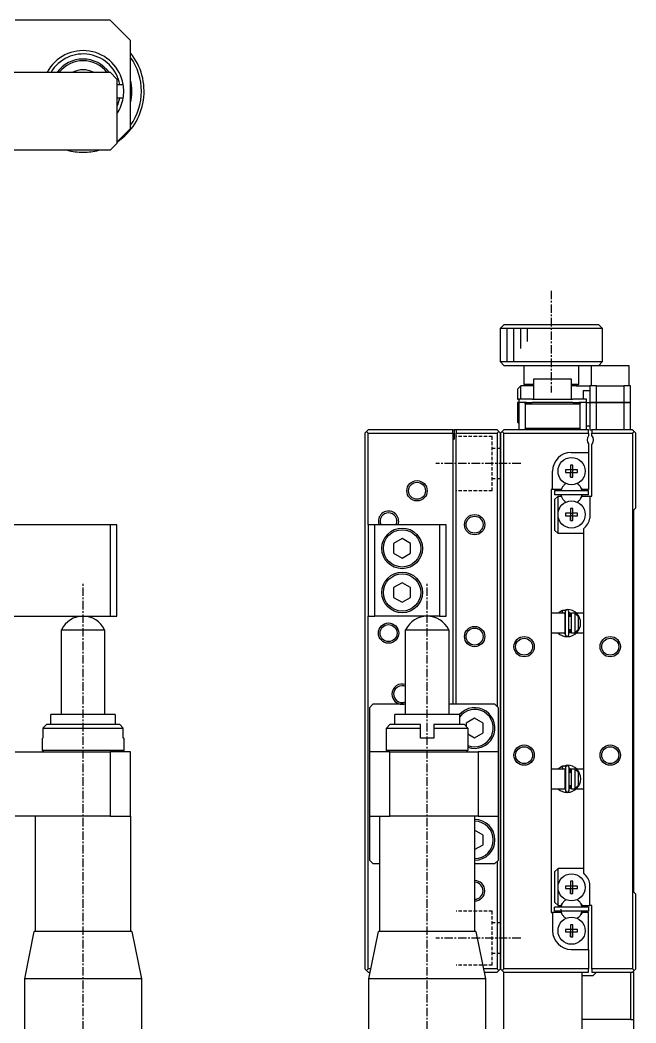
# Model space of a CAD drawing. Extents: x 10 to 534, y -6 to 276.
# Drawn here: x 442.7 to 533.6, y 107.8 to 255.7 of the extents above; entities that cross this region are included whole.
import ezdxf

# ---------------------------------------------------------------- set-up
doc = ezdxf.new("R2010")
doc.units = 0
doc.linetypes.add('CENTER', pattern=[2, 1.25, -0.25, 0.25, -0.25])
doc.linetypes.add('DASHED', pattern=[0.75, 0.5, -0.25])
doc.layers.get('0').update_dxf_attribs({"linetype": 'CONTINUOUS'})
doc.layers.add('CENTER', color=1, linetype='CENTER')

msp = doc.modelspace()

# ---------------------------------------------------------------- linework, layer by layer
at = {"color": 7, "linetype": 'CONTINUOUS'}
for p, q in [((456.03, 255.68), (442.03, 255.68)), ((456.03, 255.68), (459.03, 252.68)), ((459.03, 239.68), (459.03, 252.68)), ((435.03, 247.98), (456.03, 247.98)), ((456.03, 247.98), (457.03, 246.98)), ((457.03, 246.98), (457.03, 237.48)), ((457.03, 246.18), (457.44, 246.18)), ((457.44, 246.18), (457.95, 246.18)), ((457.95, 244.18), (457.03, 244.18)), ((457.44, 244.18), (457.03, 244.18)), ((457.95, 244.18), (457.44, 244.18)), ((459.03, 239.68), (457.03, 237.68)), ((457.03, 237.48), (456.03, 236.48)), ((456.03, 236.48), (435.03, 236.48)), ((513.59, 210.25), (514.09, 210.75)), ((513.59, 210.25), (513.59, 210.25)), ((513.59, 210.25), (528.59, 210.25)), ((513.59, 205.25), (513.59, 210.25)), ((528.09, 210.75), (514.09, 210.75)), ((514.09, 210.75), (514.09, 210.75)), ((528.09, 210.75), (528.59, 210.25)), ((528.59, 210.25), (528.59, 205.25)), ((528.59, 205.25), (513.59, 205.25)), ((514.09, 204.75), (513.59, 205.25)), ((514.09, 204.75), (527.04, 204.75)), ((514.09, 204.75), (517.09, 204.75)), ((517.09, 204.75), (525.09, 204.75)), ((517.09, 204.75), (525.09, 204.75)), ((517.09, 201.95), (517.09, 204.75)), ((525.09, 204.75), (527.04, 204.75)), ((525.09, 204.75), (525.09, 201.95)), ((527.04, 204.75), (532.54, 204.75)), ((527.04, 201.75), (527.04, 204.75)), ((528.59, 205.25), (528.09, 204.75)), ((532.54, 204.75), (532.54, 201.75)), ((518.54, 202.75), (524.04, 202.75)), ((518.54, 199.75), (518.54, 202.75)), ((524.04, 202.75), (524.04, 199.75)), ((516.59, 201.75), (516.09, 201.25)), ((516.09, 201.25), (516.09, 199.75)), ((516.59, 199.75), (516.59, 201.75)), ((518.54, 201.75), (516.59, 201.75)), ((518.54, 201.95), (517.09, 201.95)), ((517.29, 201.75), (517.09, 201.95)), ((525.09, 201.95), (524.04, 201.95)), ((524.79, 201.75), (524.04, 201.75)), ((524.79, 201.75), (526.79, 201.75)), ((525.09, 201.95), (524.89, 201.75)), ((526.79, 201.75), (526.79, 199.25)), ((527.79, 201.75), (526.79, 201.75)), ((527.79, 199.25), (527.79, 201.75)), ((527.79, 201.75), (531.79, 201.75)), ((531.79, 201.75), (531.79, 199.25)), ((532.79, 201.75), (531.79, 201.75)), ((532.79, 199.25), (532.79, 201.75)), ((516.09, 199.75), (516.29, 199.75)), ((516.29, 199.75), (516.29, 199.25)), ((518.29, 199.75), (516.29, 199.75)), ((518.29, 199.75), (524.29, 199.75)), ((526.29, 199.75), (524.29, 199.75)), ((525.79, 201.05), (525.79, 199.75)), ((525.79, 201.05), (526.79, 201.05)), ((526.29, 199.25), (526.29, 199.75)), ((516.09, 199.25), (516.09, 196.35)), ((516.29, 199.25), (516.09, 199.25)), ((517.09, 199.25), (516.29, 199.25)), ((516.29, 199.25), (516.29, 195.25)), ((517.09, 199.25), (517.29, 199.05)), ((517.42, 199.25), (517.09, 199.25)), ((517.09, 199.25), (517.42, 199.25)), ((517.29, 195.45), (517.29, 199.05)), ((517.29, 199.05), (525.29, 199.05)), ((517.42, 199.25), (518.29, 199.25)), ((522.59, 199.25), (518.29, 199.25)), ((524.29, 199.25), (522.59, 199.25)), ((524.29, 199.25), (525.16, 199.25)), ((525.49, 199.25), (525.16, 199.25)), ((525.16, 199.25), (525.49, 199.25)), ((525.29, 199.05), (525.49, 199.25)), ((525.29, 199.05), (525.29, 195.45)), ((526.29, 199.25), (525.49, 199.25)), ((526.29, 195.25), (526.29, 199.25)), ((526.29, 199.25), (526.79, 199.25)), ((526.79, 199.25), (527.79, 199.25)), ((527.79, 199.25), (526.79, 199.25)), ((526.79, 199.25), (526.79, 195.25)), ((531.79, 199.25), (527.79, 199.25)), ((527.79, 195.25), (527.79, 199.25)), ((527.79, 199.25), (531.79, 199.25)), ((531.79, 199.25), (532.79, 199.25)), ((532.79, 199.25), (531.79, 199.25)), ((531.79, 199.25), (531.79, 195.25)), ((532.79, 195.25), (532.79, 199.25)), ((516.09, 196.35), (516.29, 196.15)), ((517.29, 195.45), (517.09, 195.25)), ((525.29, 195.45), (517.29, 195.45)), ((525.49, 195.25), (525.29, 195.45)), ((526.29, 195.85), (526.79, 195.85)), ((493.59, 194.75), (493.84, 195)), ((493.59, 194.75), (493.59, 115.75)), ((494.09, 195.25), (493.84, 195)), ((493.84, 195), (494.09, 194.75)), ((506.59, 195.25), (494.09, 195.25)), ((494.09, 194.75), (506.59, 194.75)), ((494.09, 181.25), (494.09, 194.75)), ((506.59, 194.75), (506.59, 195.25)), ((506.59, 195.25), (506.79, 195.25)), ((506.59, 194.75), (506.59, 154.75)), ((506.59, 193.85), (506.79, 193.85)), ((506.79, 195.25), (506.79, 193.85)), ((507.09, 195.25), (506.79, 195.25)), ((513.09, 195.25), (507.09, 195.25)), ((507.09, 195.25), (507.09, 194.75)), ((507.09, 154.75), (507.09, 194.75)), ((507.09, 194.75), (513.09, 194.75)), ((513.34, 195), (513.09, 195.25)), ((513.34, 195), (513.09, 194.75)), ((513.09, 194.75), (513.09, 154.45)), ((513.59, 194.75), (513.34, 195)), ((513.59, 194.75), (513.84, 195)), ((513.59, 194.75), (513.59, 115.75)), ((513.59, 115.75), (513.59, 194.75)), ((514.09, 195.25), (513.84, 195)), ((513.84, 195), (514.09, 194.75)), ((526.59, 195.25), (514.09, 195.25)), ((514.09, 194.75), (526.59, 194.75)), ((514.09, 115.75), (514.09, 194.75)), ((526.59, 194.75), (526.59, 195.25)), ((526.59, 194.75), (526.59, 194.35)), ((526.79, 195.25), (527.09, 195.25)), ((533.09, 195.25), (527.09, 195.25)), ((527.09, 195.25), (527.09, 194.75)), ((527.09, 194.75), (533.09, 194.75)), ((527.09, 194.41), (527.09, 194.75)), ((533.09, 195.25), (533.34, 195)), ((533.09, 194.75), (533.34, 195)), ((533.09, 194.75), (533.09, 115.75)), ((533.34, 195), (533.59, 194.75)), ((533.59, 183.75), (533.59, 194.75)), ((526.59, 193.15), (526.59, 191.9)), ((527.09, 185.45), (527.09, 193.09)), ((524.04, 191.9), (526.59, 191.9)), ((526.59, 191.9), (526.59, 186.45)), ((523.91, 190.04), (523.91, 189.33)), ((524.27, 190.04), (523.91, 190.04)), ((523.91, 190.04), (523.91, 189.33)), ((524.27, 189.33), (524.27, 190.04)), ((521.29, 186.45), (521.29, 189.15)), ((523.2, 189.33), (523.2, 188.97)), ((523.91, 189.33), (523.2, 189.33)), ((523.2, 188.97), (523.91, 188.97)), ((523.92, 189.32), (523.91, 189.33)), ((523.92, 188.98), (523.91, 188.97)), ((523.91, 188.97), (523.91, 188.26)), ((523.91, 188.26), (523.91, 188.97)), ((523.91, 188.26), (524.27, 188.26)), ((524.26, 189.32), (523.92, 189.32)), ((523.92, 189.32), (523.92, 188.98)), ((523.92, 188.98), (524.26, 188.98)), ((524.26, 189.32), (524.27, 189.33)), ((524.26, 188.98), (524.26, 189.32)), ((524.26, 188.98), (524.27, 188.97)), ((524.97, 189.33), (524.27, 189.33)), ((524.27, 188.97), (524.97, 188.97)), ((524.27, 188.26), (524.27, 188.97)), ((524.97, 188.97), (524.97, 189.33)), ((521.09, 186.45), (521.09, 124.05)), ((521.29, 186.45), (521.09, 186.45)), ((522.54, 186.45), (521.29, 186.45)), ((522.71, 186.74), (522.54, 186.45)), ((525.63, 186.45), (525.46, 186.74)), ((526.59, 186.45), (525.63, 186.45)), ((526.59, 186.25), (521.59, 186.25)), ((521.59, 186.25), (521.59, 185.65)), ((522.53, 186.25), (521.59, 186.25)), ((526.59, 185.65), (521.59, 185.65)), ((522.09, 185.45), (521.59, 184.95)), ((521.59, 184.95), (521.59, 180.45)), ((522.09, 185.45), (522.54, 185.45)), ((522.09, 182.75), (522.09, 185.45)), ((522.53, 186.25), (522.44, 186.25)), ((522.53, 186.25), (522.44, 186.25)), ((522.53, 186.25), (522.44, 186.25)), ((522.53, 186.25), (522.44, 186.25)), ((522.53, 186.25), (522.44, 186.25)), ((522.53, 186.25), (522.44, 186.25)), ((522.53, 186.25), (522.44, 186.25)), ((522.53, 186.25), (522.44, 186.25)), ((525.74, 186.25), (522.44, 186.25)), ((522.53, 186.25), (522.44, 186.25)), ((522.53, 186.25), (522.44, 186.25)), ((522.53, 186.25), (522.44, 186.25)), ((522.53, 186.25), (522.44, 186.25)), ((522.53, 186.25), (522.44, 186.25)), ((522.53, 186.25), (522.44, 186.25)), ((522.53, 186.25), (522.44, 186.25)), ((522.54, 185.45), (522.71, 185.16)), ((525.46, 185.16), (525.63, 185.45)), ((525.63, 185.45), (526.79, 185.45)), ((525.74, 186.25), (525.65, 186.25)), ((525.74, 186.25), (525.65, 186.25)), ((525.74, 186.25), (525.65, 186.25)), ((525.74, 186.25), (525.65, 186.25)), ((525.74, 186.25), (525.65, 186.25)), ((525.74, 186.25), (525.65, 186.25)), ((525.74, 186.25), (525.65, 186.25)), ((525.74, 186.25), (525.65, 186.25)), ((525.74, 186.25), (525.65, 186.25)), ((525.74, 186.25), (525.65, 186.25)), ((525.74, 186.25), (525.65, 186.25)), ((525.74, 186.25), (525.65, 186.25)), ((525.74, 186.25), (525.65, 186.25)), ((525.74, 186.25), (525.65, 186.25)), ((525.74, 186.25), (525.65, 186.25)), ((525.74, 186.25), (525.65, 186.25)), ((526.59, 186.25), (525.65, 186.25)), ((525.74, 186.25), (525.65, 186.25)), ((525.74, 186.25), (525.65, 186.25)), ((525.74, 186.25), (525.65, 186.25)), ((525.74, 186.25), (525.65, 186.25)), ((525.74, 186.25), (525.65, 186.25)), ((525.74, 186.25), (525.65, 186.25)), ((525.74, 186.25), (525.65, 186.25)), ((525.74, 186.25), (525.65, 186.25)), ((525.74, 186.25), (525.65, 186.25)), ((525.74, 186.25), (525.65, 186.25)), ((525.74, 186.25), (525.65, 186.25)), ((525.74, 186.25), (525.65, 186.25)), ((525.74, 186.25), (525.65, 186.25)), ((525.74, 186.25), (525.65, 186.25)), ((525.74, 186.25), (525.65, 186.25)), ((526.59, 185.65), (526.59, 186.25)), ((526.79, 185.45), (526.79, 182.23)), ((526.79, 185.45), (527.09, 185.45)), ((523.91, 183.64), (523.91, 182.93)), ((524.27, 183.64), (523.91, 183.64)), ((523.91, 183.64), (523.91, 182.93)), ((524.27, 182.93), (524.27, 183.64)), ((533.59, 183.75), (533.24, 183.4)), ((522.09, 179.95), (522.09, 182.75)), ((523.2, 182.93), (523.2, 182.57)), ((523.91, 182.93), (523.2, 182.93)), ((523.2, 182.57), (523.91, 182.57)), ((523.92, 182.92), (523.91, 182.93)), ((523.92, 182.58), (523.91, 182.57)), ((523.91, 182.57), (523.91, 181.86)), ((523.91, 181.86), (523.91, 182.57)), ((524.26, 182.92), (523.92, 182.92)), ((523.92, 182.92), (523.92, 182.58)), ((523.92, 182.58), (524.26, 182.58)), ((524.26, 182.92), (524.27, 182.93)), ((524.26, 182.58), (524.26, 182.92)), ((524.26, 182.58), (524.27, 182.57)), ((524.97, 182.93), (524.27, 182.93)), ((524.27, 182.57), (524.97, 182.57)), ((524.27, 181.86), (524.27, 182.57)), ((524.97, 182.57), (524.97, 182.93)), ((533.24, 183.4), (533.24, 127.1)), ((456.03, 181.25), (435.03, 181.25)), ((457.03, 181.25), (456.03, 181.25)), ((456.03, 181.25), (456.03, 167.75)), ((457.03, 167.75), (457.03, 181.25)), ((494.09, 181.25), (494.09, 167.75)), ((495.09, 181.25), (494.09, 181.25)), ((495.09, 167.75), (495.09, 181.25)), ((504.59, 181.25), (495.09, 181.25)), ((504.59, 181.25), (504.59, 167.75)), ((505.59, 181.25), (504.59, 181.25)), ((505.59, 167.75), (505.59, 181.25)), ((523.91, 181.86), (524.27, 181.86)), ((525.89, 129.83), (525.89, 180.67)), ((499.09, 179.19), (497.84, 178.47)), ((500.34, 178.47), (499.09, 179.19)), ((521.59, 180.45), (522.09, 179.95)), ((525.89, 179.95), (522.09, 179.95)), ((497.84, 178.47), (497.84, 177.03)), ((500.34, 177.03), (500.34, 178.47)), ((497.84, 177.03), (499.09, 176.31)), ((499.09, 176.31), (500.34, 177.03)), ((499.09, 172.69), (497.84, 171.97)), ((497.84, 171.97), (497.84, 170.53)), ((500.34, 171.97), (499.09, 172.69)), ((500.34, 170.53), (500.34, 171.97)), ((497.84, 170.53), (499.09, 169.81)), ((499.09, 169.81), (500.34, 170.53)), ((522.65, 168.57), (523.4, 168.73)), ((435.03, 167.75), (456.03, 167.75)), ((456.03, 167.75), (457.03, 167.75)), ((494.09, 167.75), (495.09, 167.75)), ((494.09, 115.75), (494.09, 167.75)), ((504.59, 167.75), (495.09, 167.75)), ((504.59, 167.75), (505.59, 167.75)), ((521.09, 168.25), (523.09, 168.25)), ((522.13, 168.25), (522.66, 168.58)), ((522.62, 168.56), (522.65, 168.57)), ((522.65, 168.57), (522.76, 168.25)), ((522.66, 168.58), (522.69, 168.59)), ((522.66, 168.58), (522.66, 168.58)), ((522.66, 168.58), (522.66, 168.57)), ((522.66, 168.57), (522.66, 168.57)), ((522.66, 168.57), (522.66, 168.57)), ((522.66, 168.57), (522.66, 168.56)), ((522.66, 168.56), (522.66, 168.55)), ((522.66, 168.55), (522.66, 168.55)), ((522.66, 168.55), (522.66, 168.54)), ((522.66, 168.54), (522.66, 168.53)), ((522.66, 168.53), (522.67, 168.52)), ((522.67, 168.52), (522.67, 168.5)), ((522.67, 168.5), (522.67, 168.49)), ((522.67, 168.49), (522.68, 168.48)), ((522.68, 168.48), (522.68, 168.46)), ((522.68, 168.46), (522.69, 168.45)), ((522.69, 168.59), (522.73, 168.6)), ((522.69, 168.45), (522.69, 168.44)), ((522.69, 168.44), (522.7, 168.42)), ((522.7, 168.42), (522.7, 168.4)), ((522.7, 168.4), (522.71, 168.39)), ((522.71, 168.39), (522.72, 168.37)), ((522.72, 168.37), (522.72, 168.36)), ((522.72, 168.36), (522.73, 168.34)), ((522.73, 168.6), (522.76, 168.61)), ((522.73, 168.34), (522.74, 168.32)), ((522.74, 168.32), (522.74, 168.31)), ((522.74, 168.31), (522.75, 168.29)), ((522.75, 168.29), (522.76, 168.28)), ((522.76, 168.61), (522.8, 168.62)), ((522.76, 168.28), (522.76, 168.26)), ((522.76, 168.26), (522.77, 168.25)), ((522.8, 168.62), (522.83, 168.62)), ((522.83, 168.62), (522.87, 168.63)), ((522.87, 168.63), (522.9, 168.63)), ((522.9, 168.63), (522.94, 168.63)), ((522.94, 168.63), (522.97, 168.63)), ((522.97, 168.63), (523.01, 168.63)), ((523.01, 168.63), (523.04, 168.62)), ((523.04, 168.62), (523.08, 168.62)), ((523.08, 168.62), (523.11, 168.61)), ((523.09, 168.25), (523.09, 165.25)), ((523.21, 167.91), (523.09, 168.14)), ((523.09, 167.75), (523.21, 167.75)), ((523.11, 168.61), (523.15, 168.6)), ((523.15, 168.6), (523.18, 168.59)), ((523.18, 168.59), (523.22, 168.58)), ((523.21, 164.96), (523.21, 168.51)), ((523.22, 168.58), (523.22, 168.57)), ((523.66, 168.51), (523.66, 164.96)), ((524.09, 168.14), (523.66, 168.27)), ((523.66, 167.75), (524.09, 167.75)), ((523.89, 167.75), (523.89, 168.21)), ((524.09, 165.25), (524.09, 168.25)), ((524.09, 168.25), (524.59, 168.25)), ((524.59, 168.25), (524.59, 168.2)), ((524.59, 168.2), (524.59, 165.3)), ((525.09, 167.67), (524.59, 168.2)), ((524.73, 168.25), (525.89, 168.25)), ((525.09, 165.83), (525.09, 167.67)), ((448.85, 165.75), (455.2, 165.75)), ((448.85, 153.25), (448.85, 165.75)), ((455.2, 165.75), (455.2, 153.25)), ((499.61, 165.75), (505.96, 165.75)), ((499.61, 153.25), (499.61, 165.75)), ((505.96, 165.75), (505.96, 153.25)), ((523.21, 165.75), (523.09, 165.75)), ((524.09, 165.75), (523.66, 165.75)), ((523.89, 165.25), (523.89, 165.75)), ((524.59, 165.3), (525.09, 165.83)), ((523.09, 165.25), (521.09, 165.25)), ((522.66, 164.89), (522.63, 164.9)), ((522.66, 164.89), (522.66, 164.89)), ((522.66, 164.89), (522.66, 164.89)), ((522.66, 164.89), (522.66, 164.89)), ((522.71, 164.87), (522.66, 164.89)), ((522.72, 164.87), (522.71, 164.87)), ((522.71, 164.87), (522.71, 164.87)), ((522.71, 164.87), (522.71, 164.87)), ((522.71, 164.87), (522.71, 164.87)), ((522.71, 164.87), (522.71, 164.87)), ((522.72, 164.86), (522.72, 164.87)), ((522.72, 164.87), (522.72, 164.87)), ((522.72, 164.87), (522.72, 164.87)), ((522.98, 165.25), (523.08, 165.22)), ((523.08, 165.22), (523.21, 165.2)), ((523.09, 165.33), (523.21, 165.56)), ((524.59, 165.25), (524.09, 165.25)), ((524.59, 165.3), (524.59, 165.25)), ((525.89, 165.25), (524.77, 165.25)), ((524.77, 165.25), (524.77, 165.25)), ((494.29, 154.25), (494.79, 154.75)), ((494.29, 154.25), (494.29, 147.75)), ((499.61, 154.75), (494.79, 154.75)), ((512.79, 154.75), (505.96, 154.75)), ((512.79, 154.75), (513.29, 154.25)), ((513.29, 147.75), (513.29, 154.25)), ((447.58, 153.25), (447.28, 153.25)), ((447.28, 151.75), (447.28, 153.25)), ((452.03, 153.25), (447.58, 153.25)), ((456.48, 153.25), (452.03, 153.25)), ((456.78, 153.25), (456.48, 153.25)), ((456.78, 153.25), (456.78, 151.75)), ((498.34, 153.25), (498.04, 153.25)), ((498.04, 151.75), (498.04, 153.25)), ((507.23, 153.25), (498.34, 153.25)), ((507.54, 153.25), (507.23, 153.25)), ((507.54, 153.25), (507.54, 151.75)), ((509.79, 152.69), (508.54, 151.97)), ((511.04, 151.97), (509.79, 152.69)), ((446.62, 151.75), (446.11, 151.25)), ((446.11, 151.25), (457.95, 151.25)), ((446.11, 151.25), (446.11, 149.75)), ((457.44, 151.75), (446.62, 151.75)), ((447.39, 151.75), (446.62, 151.75)), ((457.44, 151.75), (456.67, 151.75)), ((457.95, 151.25), (457.44, 151.75)), ((457.95, 149.75), (457.95, 151.25)), ((496.79, 151.25), (497.29, 151.75)), ((496.79, 151.25), (501.79, 151.25)), ((496.79, 147.95), (496.79, 151.25)), ((501.79, 151.75), (497.29, 151.75)), ((501.79, 151.25), (501.79, 151.75)), ((501.79, 149.75), (501.79, 151.25)), ((508.29, 151.75), (503.79, 151.75)), ((503.79, 151.75), (503.79, 151.25)), ((503.79, 151.25), (508.79, 151.25)), ((503.79, 151.25), (503.79, 149.75)), ((508.29, 151.75), (508.79, 151.25)), ((508.54, 151.97), (508.54, 151.5)), ((508.79, 151.25), (508.79, 147.95)), ((511.04, 150.53), (511.04, 151.97)), ((446.11, 149.75), (446.03, 149.75)), ((446.11, 149.75), (446.03, 149.75)), ((446.03, 147.95), (446.03, 149.75)), ((458.03, 149.75), (457.95, 149.75)), ((458.03, 149.75), (457.95, 149.75)), ((458.03, 149.75), (458.03, 147.95)), ((503.79, 149.75), (501.79, 149.75)), ((508.79, 150.38), (509.79, 149.81)), ((509.79, 149.81), (511.04, 150.53)), ((458.03, 147.95), (446.03, 147.95)), ((446.23, 147.75), (446.03, 147.95)), ((458.03, 147.95), (457.83, 147.75)), ((502.79, 147.95), (496.79, 147.95)), ((496.99, 147.75), (496.79, 147.95)), ((508.79, 147.95), (502.79, 147.95)), ((508.79, 147.95), (508.59, 147.75)), ((442.03, 147.75), (456.03, 147.75)), ((459.03, 147.75), (456.03, 147.75)), ((456.03, 147.75), (456.03, 138.25)), ((459.03, 138.25), (459.03, 147.75)), ((494.29, 147.75), (494.29, 138.25)), ((497.29, 147.75), (494.29, 147.75)), ((497.29, 138.25), (497.29, 147.75)), ((497.29, 147.75), (510.29, 147.75)), ((510.29, 147.75), (510.29, 138.25)), ((513.29, 147.75), (510.29, 147.75)), ((513.29, 138.25), (513.29, 147.75)), ((521.09, 145.25), (523.09, 145.25)), ((522.1, 145.25), (522.67, 145.61)), ((522.63, 145.6), (523.41, 145.77)), ((522.66, 145.61), (522.79, 145.25)), ((522.67, 145.61), (522.7, 145.63)), ((522.67, 145.61), (522.67, 145.61)), ((522.67, 145.61), (522.67, 145.61)), ((522.67, 145.61), (522.67, 145.61)), ((522.67, 145.61), (522.67, 145.6)), ((522.67, 145.6), (522.67, 145.6)), ((522.67, 145.6), (522.67, 145.59)), ((522.67, 145.59), (522.67, 145.58)), ((522.67, 145.58), (522.67, 145.57)), ((522.67, 145.57), (522.67, 145.55)), ((522.67, 145.55), (522.68, 145.54)), ((522.68, 145.54), (522.68, 145.53)), ((522.68, 145.53), (522.69, 145.51)), ((522.69, 145.51), (522.69, 145.5)), ((522.69, 145.5), (522.7, 145.48)), ((522.7, 145.63), (522.74, 145.64)), ((522.7, 145.48), (522.7, 145.46)), ((522.7, 145.46), (522.71, 145.44)), ((522.71, 145.44), (522.72, 145.43)), ((522.72, 145.43), (522.72, 145.41)), ((522.72, 145.41), (522.73, 145.39)), ((522.73, 145.39), (522.74, 145.37)), ((522.74, 145.64), (522.77, 145.65)), ((522.74, 145.37), (522.75, 145.36)), ((522.75, 145.36), (522.76, 145.34)), ((522.76, 145.34), (522.76, 145.32)), ((522.76, 145.32), (522.77, 145.31)), ((522.77, 145.65), (522.81, 145.66)), ((522.77, 145.31), (522.78, 145.29)), ((522.78, 145.29), (522.79, 145.28)), ((522.79, 145.28), (522.79, 145.26)), ((522.79, 145.26), (522.8, 145.25)), ((522.81, 145.66), (522.84, 145.66)), ((522.84, 145.66), (522.88, 145.67)), ((522.88, 145.67), (522.91, 145.67)), ((522.91, 145.67), (522.95, 145.67)), ((522.95, 145.67), (522.98, 145.67)), ((522.98, 145.67), (523.02, 145.67)), ((523.02, 145.67), (523.05, 145.66)), ((523.05, 145.66), (523.09, 145.66)), ((523.09, 145.66), (523.12, 145.65)), ((523.09, 145.25), (523.09, 142.25)), ((523.22, 144.94), (523.09, 145.18)), ((523.12, 145.65), (523.16, 145.64)), ((523.16, 145.64), (523.19, 145.63)), ((523.19, 145.63), (523.23, 145.61)), ((523.22, 141.99), (523.22, 145.54)), ((523.23, 145.61), (523.23, 145.61)), ((523.67, 145.54), (523.67, 141.99)), ((524.09, 145.18), (523.67, 145.3)), ((523.89, 144.75), (523.89, 145.25)), ((523.89, 145.25), (523.9, 145.25)), ((523.9, 145.25), (523.9, 145.25)), ((523.9, 145.25), (523.9, 145.25)), ((524.09, 142.25), (524.09, 145.25)), ((524.09, 145.25), (524.59, 145.25)), ((524.59, 145.25), (524.59, 145.2)), ((524.59, 145.2), (524.59, 142.3)), ((525.09, 144.67), (524.59, 145.2)), ((524.78, 145.25), (524.78, 145.25)), ((524.78, 145.25), (525.89, 145.25)), ((523.09, 144.75), (523.22, 144.75)), ((523.67, 144.75), (524.09, 144.75)), ((525.09, 142.83), (525.09, 144.67)), ((523.09, 142.25), (521.09, 142.25)), ((523.22, 142.75), (523.09, 142.75)), ((523.09, 142.36), (523.22, 142.59)), ((523.09, 142.26), (523.22, 142.23)), ((524.09, 142.75), (523.67, 142.75)), ((523.89, 142.28), (523.89, 142.75)), ((524.59, 142.25), (524.09, 142.25)), ((524.59, 142.3), (525.09, 142.83)), ((524.59, 142.3), (524.59, 142.25)), ((525.89, 142.25), (524.74, 142.25)), ((524.74, 142.25), (524.74, 142.25)), ((522.67, 141.93), (522.64, 141.94)), ((522.67, 141.92), (522.67, 141.92)), ((522.67, 141.92), (522.67, 141.92)), ((522.67, 141.92), (522.67, 141.92)), ((522.72, 141.91), (522.67, 141.92)), ((522.72, 141.9), (522.72, 141.91)), ((522.72, 141.91), (522.72, 141.91)), ((522.72, 141.91), (522.72, 141.91)), ((522.72, 141.91), (522.72, 141.91)), ((522.73, 141.9), (522.72, 141.9)), ((522.72, 141.9), (522.72, 141.9)), ((522.73, 141.9), (522.73, 141.9)), ((522.73, 141.9), (522.73, 141.9)), ((456.03, 138.25), (442.03, 138.25)), ((445.03, 121.25), (445.03, 138.25)), ((456.03, 138.25), (459.03, 138.25)), ((459.03, 138.25), (459.03, 121.25)), ((494.29, 138.25), (497.29, 138.25)), ((494.29, 138.25), (494.29, 131.75)), ((495.79, 121.25), (495.79, 138.25)), ((502.79, 138.25), (497.29, 138.25)), ((510.29, 138.25), (502.79, 138.25)), ((509.79, 138.25), (509.79, 121.25)), ((510.29, 138.25), (513.29, 138.25)), ((513.29, 131.75), (513.29, 138.25)), ((511.04, 135.47), (509.79, 136.19)), ((511.04, 134.03), (511.04, 135.47)), ((509.79, 133.31), (511.04, 134.03)), ((494.79, 131.25), (494.29, 131.75)), ((513.29, 131.75), (512.79, 131.25)), ((494.79, 131.25), (495.79, 131.25)), ((509.79, 131.25), (512.79, 131.25)), ((513.09, 131.55), (513.09, 115.75)), ((522.09, 130.55), (521.59, 130.05)), ((525.89, 130.55), (522.09, 130.55)), ((522.09, 127.75), (522.09, 130.55)), ((521.59, 130.05), (521.59, 125.55)), ((522.09, 125.05), (522.09, 127.75)), ((523.2, 127.93), (523.2, 127.57)), ((523.91, 127.93), (523.2, 127.93)), ((523.2, 127.57), (523.91, 127.57)), ((523.91, 128.64), (523.91, 127.93)), ((524.27, 128.64), (523.91, 128.64)), ((523.91, 128.64), (523.91, 127.93)), ((523.92, 127.92), (523.91, 127.93)), ((523.92, 127.58), (523.91, 127.57)), ((523.91, 127.57), (523.91, 126.86)), ((523.91, 126.86), (523.91, 127.57)), ((524.26, 127.92), (523.92, 127.92)), ((523.92, 127.92), (523.92, 127.58)), ((523.92, 127.58), (524.26, 127.58)), ((524.26, 127.92), (524.27, 127.93)), ((524.26, 127.58), (524.26, 127.92)), ((524.26, 127.58), (524.27, 127.57)), ((524.27, 127.93), (524.27, 128.64)), ((524.97, 127.93), (524.27, 127.93)), ((524.27, 127.57), (524.97, 127.57)), ((524.27, 126.86), (524.27, 127.57)), ((524.97, 127.57), (524.97, 127.93)), ((526.79, 125.05), (526.79, 128.27)), ((523.91, 126.86), (524.27, 126.86)), ((533.24, 127.1), (533.59, 126.75)), ((533.59, 115.75), (533.59, 126.75)), ((521.59, 125.55), (522.09, 125.05)), ((526.59, 124.85), (521.59, 124.85)), ((521.59, 124.25), (521.59, 124.85)), ((522.09, 125.05), (522.54, 125.05)), ((522.54, 125.05), (522.71, 125.34)), ((525.46, 125.34), (525.63, 125.05)), ((525.63, 125.05), (526.79, 125.05)), ((526.59, 124.85), (526.59, 124.25)), ((527.09, 125.05), (526.79, 125.05)), ((527.09, 115.75), (527.09, 125.05)), ((521.09, 124.05), (521.29, 124.05)), ((521.29, 124.05), (521.29, 121.35)), ((522.54, 124.05), (521.29, 124.05)), ((526.59, 124.25), (521.59, 124.25)), ((522.53, 124.25), (521.59, 124.25)), ((522.53, 124.25), (522.44, 124.25)), ((522.53, 124.25), (522.44, 124.25)), ((522.53, 124.25), (522.44, 124.25)), ((522.53, 124.25), (522.44, 124.25)), ((522.53, 124.25), (522.44, 124.25)), ((522.53, 124.25), (522.44, 124.25)), ((522.53, 124.25), (522.44, 124.25)), ((525.74, 124.25), (522.44, 124.25)), ((522.53, 124.25), (522.44, 124.25)), ((522.53, 124.25), (522.44, 124.25)), ((522.53, 124.25), (522.44, 124.25)), ((522.53, 124.25), (522.44, 124.25)), ((522.53, 124.25), (522.44, 124.25)), ((522.53, 124.25), (522.44, 124.25)), ((522.53, 124.25), (522.44, 124.25)), ((522.71, 123.76), (522.54, 124.05)), ((525.63, 124.05), (525.46, 123.76)), ((526.59, 124.05), (525.63, 124.05)), ((525.74, 124.25), (525.65, 124.25)), ((525.74, 124.25), (525.65, 124.25)), ((525.74, 124.25), (525.65, 124.25)), ((525.74, 124.25), (525.65, 124.25)), ((525.74, 124.25), (525.65, 124.25)), ((525.74, 124.25), (525.65, 124.25)), ((525.74, 124.25), (525.65, 124.25)), ((525.74, 124.25), (525.65, 124.25)), ((525.74, 124.25), (525.65, 124.25)), ((525.74, 124.25), (525.65, 124.25)), ((525.74, 124.25), (525.65, 124.25)), ((525.74, 124.25), (525.65, 124.25)), ((525.74, 124.25), (525.65, 124.25)), ((525.74, 124.25), (525.65, 124.25)), ((525.74, 124.25), (525.65, 124.25)), ((525.74, 124.25), (525.65, 124.25)), ((526.59, 124.25), (525.65, 124.25)), ((525.74, 124.25), (525.65, 124.25)), ((525.74, 124.25), (525.65, 124.25)), ((525.74, 124.25), (525.65, 124.25)), ((525.74, 124.25), (525.65, 124.25)), ((525.74, 124.25), (525.65, 124.25)), ((525.74, 124.25), (525.65, 124.25)), ((525.74, 124.25), (525.65, 124.25)), ((525.74, 124.25), (525.65, 124.25)), ((525.74, 124.25), (525.65, 124.25)), ((525.74, 124.25), (525.65, 124.25)), ((525.74, 124.25), (525.65, 124.25)), ((525.74, 124.25), (525.65, 124.25)), ((525.74, 124.25), (525.65, 124.25)), ((525.74, 124.25), (525.65, 124.25)), ((525.74, 124.25), (525.65, 124.25)), ((526.59, 118.6), (526.59, 124.05)), ((523.2, 121.53), (523.2, 121.17)), ((523.91, 121.53), (523.2, 121.53)), ((523.91, 122.24), (523.91, 121.53)), ((524.27, 122.24), (523.91, 122.24)), ((523.91, 122.24), (523.91, 121.53)), ((523.92, 121.52), (523.91, 121.53)), ((524.26, 121.52), (523.92, 121.52)), ((523.92, 121.52), (523.92, 121.18)), ((524.26, 121.52), (524.27, 121.53)), ((524.26, 121.18), (524.26, 121.52)), ((524.27, 121.53), (524.27, 122.24)), ((524.97, 121.53), (524.27, 121.53)), ((524.97, 121.17), (524.97, 121.53)), ((443.43, 114.25), (444.83, 121.25)), ((459.23, 121.25), (444.83, 121.25)), ((459.23, 121.25), (460.63, 114.25)), ((494.19, 114.25), (495.59, 121.25)), ((502.79, 121.25), (495.59, 121.25)), ((509.99, 121.25), (502.79, 121.25)), ((509.99, 121.25), (511.39, 114.25)), ((523.2, 121.17), (523.91, 121.17)), ((523.92, 121.18), (523.91, 121.17)), ((523.91, 121.17), (523.91, 120.46)), ((523.91, 120.46), (523.91, 121.17)), ((523.91, 120.46), (524.27, 120.46)), ((523.92, 121.18), (524.26, 121.18)), ((524.26, 121.18), (524.27, 121.17)), ((524.27, 121.17), (524.97, 121.17)), ((524.27, 120.46), (524.27, 121.17)), ((524.04, 118.6), (526.59, 118.6)), ((526.59, 118.6), (526.59, 115.75)), ((493.84, 115.5), (493.59, 115.75)), ((494.09, 115.75), (493.84, 115.5)), ((493.84, 115.5), (494.09, 115.25)), ((494.49, 115.75), (494.09, 115.75)), ((513.09, 115.75), (511.09, 115.75)), ((513.09, 115.75), (513.34, 115.5)), ((513.09, 115.25), (513.34, 115.5)), ((513.34, 115.5), (513.59, 115.75)), ((513.59, 115.75), (513.84, 115.5)), ((514.09, 115.75), (513.84, 115.5)), ((513.84, 115.5), (514.09, 115.25)), ((526.59, 115.75), (514.09, 115.75)), ((526.59, 115.25), (526.59, 115.75)), ((533.09, 115.75), (527.09, 115.75)), ((527.09, 115.75), (527.09, 115.25)), ((533.34, 115.5), (533.09, 115.75)), ((533.34, 115.5), (533.09, 115.25)), ((533.59, 115.75), (533.34, 115.5)), ((460.63, 114.25), (443.43, 114.25)), ((443.43, 98.25), (443.43, 114.25)), ((460.63, 114.25), (460.63, 98.25)), ((494.09, 115.25), (494.39, 115.25)), ((502.79, 114.25), (494.19, 114.25)), ((494.19, 98.25), (494.19, 114.25)), ((511.39, 114.25), (502.79, 114.25)), ((511.19, 115.25), (513.09, 115.25)), ((511.39, 114.25), (511.39, 98.25)), ((514.09, 94.25), (514.09, 115.25)), ((514.09, 115.25), (526.59, 115.25)), ((525.59, 115.25), (525.59, 94.25)), ((525.59, 114.75), (527.29, 114.75)), ((527.09, 115.25), (533.09, 115.25)), ((527.29, 114.75), (527.79, 115.25)), ((532.79, 115.25), (532.79, 108.25)), ((533.29, 115.25), (533.09, 115.25)), ((533.29, 108.25), (533.29, 115.25)), ((532.79, 108.25), (525.59, 108.25)), ((532.79, 108.25), (533.29, 108.25)), ((533.29, 94.25), (533.29, 108.25))]:
    msp.add_line(p, q, dxfattribs=at)
at = {"color": 3, "linetype": 'CONTINUOUS'}
for p, q in [((514.59, 205.25), (514.59, 210.25)), ((515.59, 205.25), (515.59, 210.25)), ((516.59, 207.25), (516.59, 210.25)), ((517.59, 208.25), (517.59, 210.25))]:
    msp.add_line(p, q, dxfattribs=at)
at = {"color": 3, "linetype": 'DASHED'}
for p, q in [((512.39, 194.25), (507.09, 194.25)), ((512.39, 186.25), (512.39, 194.25)), ((513.59, 192.5), (512.39, 192.5)), ((513.59, 188), (512.39, 188)), ((512.39, 186.25), (507.09, 186.25)), ((512.39, 124.25), (507.09, 124.25)), ((512.39, 116.25), (512.39, 124.25)), ((513.59, 122.5), (512.39, 122.5)), ((513.59, 118), (512.39, 118)), ((512.39, 116.25), (507.09, 116.25))]:
    msp.add_line(p, q, dxfattribs=at)
at = {"color": 7, "linetype": 'CONTINUOUS'}
for centre, radius in [((524.09, 189.15), 2), ((501.29, 186.25), 1.25), ((524.09, 182.75), 2), ((509.79, 181.25), 1.25), ((499.09, 177.75), 3), ((499.09, 177.75), 2.75), ((499.09, 171.25), 3), ((499.09, 171.25), 2.75), ((497.09, 165.25), 1.25), ((509.79, 164.75), 1.25), ((517.09, 163.25), 1.25), ((529.79, 163.25), 1.25), ((517.09, 147.25), 1.25), ((529.79, 147.25), 1.25), ((524.09, 127.75), 2), ((524.09, 121.35), 2)]:
    msp.add_circle(centre, radius, dxfattribs=at)
at = {"color": 3, "linetype": 'CONTINUOUS'}
for centre in [(501.29, 186.25), (509.79, 181.25), (497.09, 165.25), (509.79, 164.75), (517.09, 163.25), (529.79, 163.25), (517.09, 147.25), (529.79, 147.25)]:
    msp.add_circle(centre, 1.5, dxfattribs=at)
at = {"color": 7, "linetype": 'CONTINUOUS'}
for centre, radius, start, end in [((452.03, 245.18), 6, 9.5941, 152.1819), ((452.03, 245.18), 5.5, 10.4757, 149.3967), ((452.03, 245.18), 9, 304.1407, 38.9424), ((452.03, 245.18), 8.6, 0, 35.516), ((452.03, 245.18), 4.75, 36.1197, 143.8803), ((452.03, 245.18), 3.17, 61.8712, 118.1288), ((452.03, 245.18), 6, 350.4059, 9.5941), ((452.03, 245.18), 7.2, 0, 13.5362), ((452.03, 245.18), 6, 326.4427, 350.4059), ((452.03, 245.18), 5.5, 335.38, 349.5243), ((452.03, 245.18), 8.6, 324.484, 0), ((452.03, 245.18), 7.2, 346.4638, 0), ((452.03, 245.18), 9, 255.1649, 270), ((452.03, 245.18), 9, 270, 284.8351), ((527.39, 193.75), 1, 143.1301, 216.8699), ((526.34, 193.75), 1, 318.5904, 41.4096), ((524.04, 189.15), 2.75, 90, 180), ((524.09, 185.95), 1.59, 150, 169.1069), ((524.09, 185.95), 1.59, 135, 150), ((524.2, 185.84), 1.75, 121.8865, 135.0044), ((524.09, 185.95), 1.59, 120.4332, 135), ((524.09, 185.95), 1.59, 45, 59.5668), ((523.97, 185.84), 1.75, 44.9956, 58.1135), ((524.09, 185.95), 1.59, 30, 45), ((524.09, 185.95), 1.59, 10.8931, 30), ((524.09, 185.95), 1.59, 190.893, 210), ((524.09, 185.95), 1.59, 210, 225), ((524.09, 185.95), 1.59, 315, 330), ((524.09, 185.95), 1.59, 330, 349.107), ((524.2, 186.06), 1.75, 224.9956, 238.1135), ((524.09, 185.95), 1.59, 225, 239.5667), ((524.09, 185.95), 1.59, 300.4333, 315), ((523.97, 186.06), 1.75, 301.8865, 315.0044), ((497.09, 181.75), 1.25, 90, 203.5782), ((497.09, 181.75), 1.25, 336.4218, 90), ((524.09, 182.75), 2.75, 310.8852, 349.0575), ((523.43, 168.51), 0.225, 0, 180), ((523.43, 166.73), 2, 270.813, 89.262), ((452.03, 164.23), 3.52, 90, 154.4154), ((452.03, 164.23), 3.52, 25.5846, 90), ((502.79, 164.23), 3.52, 90, 154.4154), ((502.79, 164.23), 3.52, 25.5846, 90), ((523.43, 166.74), 2, 227.8968, 269.1406), ((523.43, 164.96), 0.225, 180, 0), ((499.09, 156.25), 1.25, 90, 294.8346), ((499.09, 156.25), 1.25, 65.1654, 90), ((509.79, 151.25), 3, 250.5288, 138.5904), ((509.79, 151.25), 2.75, 248.6763, 144.9032), ((523.44, 145.54), 0.225, 0, 180), ((523.44, 143.77), 2, 270.813, 89.262), ((523.44, 143.77), 2, 229.5403, 269.1362), ((523.44, 141.99), 0.225, 180, 0), ((509.79, 134.75), 3, 270, 90), ((509.79, 134.75), 2.75, 270, 90), ((524.09, 127.75), 2.75, 10.9425, 49.1148), ((509.79, 127.25), 1.25, 270, 90), ((524.2, 124.44), 1.75, 121.8865, 135.0044), ((524.09, 124.55), 1.59, 120.4333, 135), ((524.09, 124.55), 1.59, 45, 59.5667), ((523.97, 124.44), 1.75, 44.9956, 58.1135), ((524.09, 124.55), 1.59, 180, 210), ((524.09, 124.55), 1.59, 150, 169.1069), ((524.09, 124.55), 1.59, 135, 150), ((524.09, 124.55), 1.59, 30, 45), ((524.09, 124.55), 1.59, 10.8931, 30), ((524.09, 124.55), 1.59, 210, 225), ((524.2, 124.66), 1.75, 224.9956, 238.1135), ((524.09, 124.55), 1.59, 225, 239.5668), ((524.09, 124.55), 1.59, 300.4332, 315), ((523.97, 124.66), 1.75, 301.8865, 315.0044), ((524.09, 124.55), 1.59, 315, 330), ((524.09, 124.55), 1.59, 330, 349.1069), ((524.04, 121.35), 2.75, 180, 270)]:
    msp.add_arc(centre, radius, start, end, dxfattribs=at)
at = {"color": 3, "linetype": 'CONTINUOUS'}
for centre, radius, start, end in [((452.03, 245.18), 4.5, 38.4786, 141.5214), ((497.09, 181.75), 1.5, 340.5288, 180), ((497.09, 181.75), 1.5, 180, 199.4712), ((499.09, 156.25), 1.5, 69.5127, 180), ((499.09, 156.25), 1.5, 180, 270), ((499.09, 156.25), 1.5, 270, 290.4873), ((509.79, 127.25), 1.5, 270, 90)]:
    msp.add_arc(centre, radius, start, end, dxfattribs=at)
at = {"layer": 'CENTER', "color": 1, "linetype": 'CENTER'}
for p, q in [((521.09, 215.75), (521.09, 200.75)), ((516.59, 190.25), (504.09, 190.25)), ((452.03, 66.75), (452.03, 172.75)), ((502.79, 66.75), (502.79, 172.75)), ((516.59, 120.25), (504.09, 120.25))]:
    msp.add_line(p, q, dxfattribs=at)

doc.saveas('drawing.dxf')
